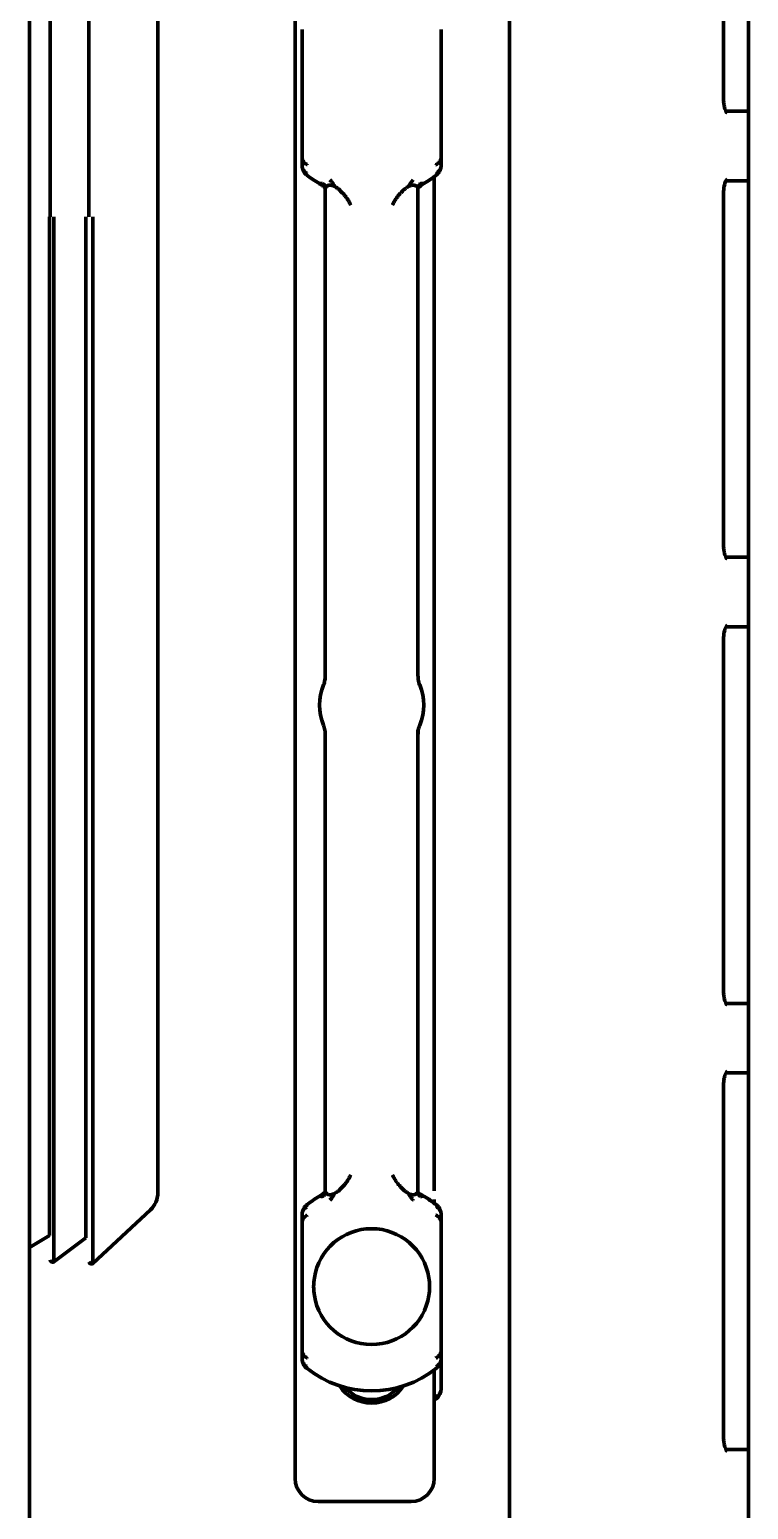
# Model space of a CAD drawing. Header units: inches. Extents: x 904 to 7172, y 213 to 5528.
# Drawn here: x 5380 to 5411, y 2131.8 to 2195.6 of the extents above; entities that cross this region are included whole.
import ezdxf

# ---------------------------------------------------------------- set-up
doc = ezdxf.new("R2010")
doc.units = ezdxf.units.IN

msp = doc.modelspace()

# ---------------------------------------------------------------- linework, layer by layer
at = {"linetype": 'Continuous', "lineweight": 70}
for p, q in [((5380.044, 3702.122), (5380.044, 2036.922)), ((5411.044, 2062.722), (5411.044, 3700.722)), ((5380.932, 3593.072), (5380.932, 2187.572)), ((5382.605, 3593.072), (5382.605, 2187.572)), ((5385.573, 2187.572), (5385.573, 3593.072)), ((5391.494, 2303.472), (5391.494, 2133.122)), ((5400.747, 2221.122), (5400.747, 2122.223)), ((5409.975, 2192.622), (5409.975, 2210.55)), ((5391.794, 2195.647), (5391.794, 2190.146)), ((5397.794, 2190.146), (5397.794, 2195.647)), ((5410.116, 2192.122), (5411.044, 2192.122)), ((5392.04, 2189.426), (5391.997, 2189.371)), ((5397.591, 2189.371), (5397.548, 2189.426)), ((5392.794, 2188.817), (5392.794, 2167.572)), ((5396.794, 2188.818), (5396.749, 2188.87)), ((5396.794, 2167.747), (5396.794, 2188.817)), ((5397.494, 2189.296), (5397.494, 2145.531)), ((5411.044, 2189.122), (5410.078, 2189.122)), ((5409.975, 2173.372), (5409.975, 2188.622)), ((5380.899, 2143.6), (5380.899, 2187.572)), ((5381.092, 2142.472), (5381.092, 2187.572)), ((5382.464, 2143.505), (5382.464, 2187.572)), ((5382.774, 2142.4), (5382.774, 2187.572)), ((5385.573, 2145.445), (5385.573, 2187.572)), ((5410.116, 2172.872), (5411.044, 2172.872)), ((5411.044, 2169.872), (5410.078, 2169.872)), ((5409.975, 2154.122), (5409.975, 2169.372)), ((5396.867, 2167.37), (5396.868, 2167.367)), ((5392.72, 2165.624), (5392.719, 2165.626)), ((5392.794, 2165.246), (5392.794, 2145.476)), ((5396.794, 2145.476), (5396.794, 2165.421)), ((5410.116, 2153.622), (5411.044, 2153.622)), ((5411.044, 2150.622), (5410.078, 2150.622)), ((5409.975, 2134.872), (5409.975, 2150.122)), ((5382.774, 2142.4), (5385.255, 2144.714)), ((5391.997, 2144.922), (5392.04, 2144.868)), ((5397.494, 2145.158), (5397.494, 2144.998)), ((5397.548, 2144.868), (5397.591, 2144.922)), ((5391.794, 2144.147), (5391.794, 2138.646)), ((5397.794, 2138.646), (5397.794, 2144.147)), ((5380.044, 2143.086), (5380.899, 2143.6)), ((5381.092, 2142.472), (5382.464, 2143.505)), ((5397.794, 2138.281), (5397.794, 2136.989)), ((5392.04, 2137.926), (5391.997, 2137.871)), ((5397.494, 2137.797), (5397.494, 2133.122)), ((5397.591, 2137.871), (5397.548, 2137.926)), ((5397.594, 2136.574), (5397.494, 2136.497)), ((5410.116, 2134.372), (5411.044, 2134.372)), ((5396.494, 2132.122), (5392.494, 2132.122))]:
    msp.add_line(p, q, dxfattribs=at)
for centre, radius, start, end in [((5394.794, 2192.897), 4.5, 231.57762, 240.00161), ((5394.794, 2192.897), 4.5, 299.99838, 308.43273), ((5394.794, 2166.497), 2.25, 157.23257, 202.76743), ((5394.794, 2166.497), 2.25, 337.23257, 22.76743), ((5384.573, 2145.445), 1, 313, 359.99961), ((5394.794, 2141.397), 4.5, 119.99839, 128.43252), ((5394.794, 2141.397), 4.5, 51.57673, 60.00161), ((5394.794, 2141.397), 2.5, 8.88512, 171.11488), ((5381.032, 2142.551), 0.1, 180.00039, 307), ((5382.705, 2142.473), 0.1, 180.00102, 313), ((5394.794, 2141.397), 2.5, 171.11488, 188.88512), ((5394.794, 2141.397), 2.5, 351.11488, 8.88512), ((5394.794, 2141.397), 2.5, 188.88512, 351.11488), ((5394.794, 2141.397), 4.5, 231.57763, 308.4734), ((5394.794, 2138.022), 1.65, 213.43781, 326.56219), ((5394.794, 2138.022), 1.5, 220.75313, 319.2525), ((5397.264, 2136.989), 0.53, 308.4745, 0), ((5392.494, 2133.122), 1, 180, 270), ((5396.494, 2133.122), 1, 270, 0)]:
    msp.add_arc(centre, radius, start, end, dxfattribs=at)
for centre, major_axis, ratio, start_param, end_param in [((5397.281, 2189.765), (0.312, -0.391), 0.212305, 6.282869, 6.783619), ((5397.782, 2187.715), (1.342, 0.629), 0.999709, 1.654913, 1.870018), ((5391.806, 2146.579), (1.342, 0.629), 0.999709, 4.79652, 5.011624), ((5392.306, 2144.529), (-0.312, 0.391), 0.210527, 6.282797, 6.783546), ((5397.281, 2138.265), (0.312, -0.391), 0.212305, 0.000913, 0.500435)]:
    msp.add_ellipse(centre, major_axis=major_axis, ratio=ratio, start_param=start_param, end_param=end_param, dxfattribs=at)
for points, knots in [([(5410.121, 2192.052), (5410.121, 2192.052), (5410.119, 2192.053), (5410.094, 2192.085), (5410.043, 2192.19), (5409.997, 2192.35), (5409.977, 2192.505), (5409.975, 2192.598), (5409.975, 2192.622)], [0, 0, 0, 0, 0.064595, 0.272965, 0.480399, 0.692617, 0.92171, 1, 1, 1, 1]), ([(5391.794, 2190.146), (5391.794, 2190.143), (5391.794, 2190.138), (5391.794, 2190.129), (5391.795, 2190.121), (5391.796, 2190.113), (5391.797, 2190.105), (5391.798, 2190.097), (5391.799, 2190.089), (5391.801, 2190.081), (5391.802, 2190.074), (5391.804, 2190.067), (5391.806, 2190.06), (5391.808, 2190.053), (5391.81, 2190.046), (5391.812, 2190.04), (5391.815, 2190.033), (5391.817, 2190.027), (5391.82, 2190.021), (5391.822, 2190.015), (5391.825, 2190.009), (5391.828, 2190.003), (5391.83, 2189.998), (5391.833, 2189.993), (5391.836, 2189.988), (5391.839, 2189.983), (5391.841, 2189.978), (5391.844, 2189.973), (5391.847, 2189.969), (5391.85, 2189.964), (5391.856, 2189.956), (5391.864, 2189.943), (5391.877, 2189.927), (5391.891, 2189.912), (5391.905, 2189.897), (5391.92, 2189.883), (5391.935, 2189.87), (5391.951, 2189.857), (5391.967, 2189.845), (5391.984, 2189.834), (5392.001, 2189.824), (5392.012, 2189.817), (5392.018, 2189.814)], [0, 0, 0, 0, 0.022173, 0.043991, 0.065453, 0.086557, 0.107303, 0.127691, 0.147719, 0.167387, 0.186695, 0.205643, 0.22423, 0.242456, 0.260322, 0.277827, 0.294972, 0.311756, 0.328181, 0.344246, 0.359953, 0.375301, 0.390291, 0.404923, 0.4192, 0.43312, 0.446685, 0.459895, 0.472752, 0.485256, 0.497408, 0.546852, 0.595521, 0.643418, 0.690552, 0.736929, 0.78256, 0.827458, 0.871634, 0.915106, 0.957888, 1, 1, 1, 1]), ([(5397.57, 2189.814), (5397.573, 2189.816), (5397.579, 2189.819), (5397.588, 2189.825), (5397.598, 2189.83), (5397.607, 2189.836), (5397.616, 2189.842), (5397.625, 2189.849), (5397.634, 2189.855), (5397.643, 2189.862), (5397.652, 2189.869), (5397.66, 2189.876), (5397.668, 2189.884), (5397.677, 2189.891), (5397.685, 2189.899), (5397.693, 2189.907), (5397.7, 2189.915), (5397.708, 2189.924), (5397.715, 2189.933), (5397.722, 2189.942), (5397.729, 2189.951), (5397.735, 2189.96), (5397.741, 2189.969), (5397.747, 2189.979), (5397.753, 2189.989), (5397.758, 2190), (5397.764, 2190.011), (5397.769, 2190.024), (5397.774, 2190.037), (5397.779, 2190.05), (5397.783, 2190.065), (5397.787, 2190.08), (5397.79, 2190.095), (5397.792, 2190.112), (5397.793, 2190.129), (5397.794, 2190.14), (5397.794, 2190.146)], [0, 0, 0, 0, 0.023097, 0.046394, 0.069896, 0.093605, 0.117525, 0.141657, 0.166005, 0.190571, 0.215357, 0.240367, 0.265601, 0.291061, 0.31675, 0.342669, 0.36882, 0.395202, 0.421819, 0.44867, 0.475757, 0.503079, 0.528612, 0.55566, 0.584227, 0.614322, 0.645949, 0.679115, 0.713822, 0.750074, 0.787873, 0.827217, 0.868107, 0.910538, 0.954505, 1, 1, 1, 1]), ([(5391.994, 2189.452), (5391.991, 2189.454), (5391.985, 2189.458), (5391.976, 2189.464), (5391.967, 2189.471), (5391.958, 2189.477), (5391.95, 2189.484), (5391.941, 2189.491), (5391.933, 2189.499), (5391.925, 2189.506), (5391.917, 2189.514), (5391.909, 2189.522), (5391.901, 2189.53), (5391.893, 2189.538), (5391.886, 2189.547), (5391.879, 2189.556), (5391.872, 2189.565), (5391.865, 2189.574), (5391.858, 2189.584), (5391.852, 2189.593), (5391.846, 2189.603), (5391.84, 2189.613), (5391.835, 2189.623), (5391.83, 2189.634), (5391.824, 2189.646), (5391.819, 2189.658), (5391.814, 2189.672), (5391.809, 2189.686), (5391.805, 2189.701), (5391.801, 2189.717), (5391.798, 2189.734), (5391.796, 2189.751), (5391.794, 2189.77), (5391.794, 2189.782), (5391.794, 2189.789)], [0, 0, 0, 0, 0.024357, 0.048944, 0.073762, 0.098812, 0.124097, 0.149618, 0.175376, 0.201372, 0.227608, 0.254084, 0.280802, 0.307763, 0.334967, 0.362415, 0.390108, 0.418047, 0.446232, 0.474663, 0.503341, 0.530292, 0.559107, 0.58979, 0.622347, 0.65678, 0.693093, 0.731289, 0.771368, 0.813332, 0.857179, 0.902909, 0.950518, 1, 1, 1, 1]), ([(5391.794, 2189.789), (5391.794, 2189.785), (5391.794, 2189.778), (5391.794, 2189.767), (5391.795, 2189.757), (5391.796, 2189.746), (5391.797, 2189.737), (5391.798, 2189.727), (5391.799, 2189.717), (5391.8, 2189.708), (5391.802, 2189.699), (5391.803, 2189.691), (5391.805, 2189.682), (5391.807, 2189.674), (5391.808, 2189.666), (5391.81, 2189.658), (5391.812, 2189.651), (5391.814, 2189.644), (5391.816, 2189.637), (5391.818, 2189.63), (5391.82, 2189.624), (5391.822, 2189.618), (5391.824, 2189.612), (5391.827, 2189.606), (5391.829, 2189.601), (5391.831, 2189.595), (5391.833, 2189.591), (5391.834, 2189.586), (5391.836, 2189.581), (5391.838, 2189.577), (5391.84, 2189.573), (5391.842, 2189.569), (5391.843, 2189.566), (5391.845, 2189.562), (5391.85, 2189.552), (5391.858, 2189.536), (5391.871, 2189.513), (5391.885, 2189.492), (5391.899, 2189.472), (5391.914, 2189.452), (5391.93, 2189.434), (5391.946, 2189.417), (5391.962, 2189.401), (5391.978, 2189.386), (5391.99, 2189.377), (5391.995, 2189.373)], [0, 0, 0, 0, 0.022861, 0.045236, 0.067124, 0.088524, 0.109435, 0.129858, 0.149791, 0.169234, 0.188188, 0.206651, 0.224624, 0.242107, 0.259099, 0.2756, 0.291611, 0.307132, 0.322162, 0.336702, 0.350753, 0.364313, 0.377385, 0.389967, 0.40206, 0.413664, 0.42478, 0.435408, 0.445548, 0.455201, 0.464367, 0.473045, 0.481238, 0.488944, 0.496164, 0.551428, 0.605599, 0.65868, 0.71067, 0.761575, 0.811397, 0.860144, 0.907821, 0.954437, 1, 1, 1, 1]), ([(5397.592, 2189.373), (5397.595, 2189.375), (5397.602, 2189.38), (5397.611, 2189.388), (5397.62, 2189.396), (5397.629, 2189.405), (5397.638, 2189.414), (5397.647, 2189.423), (5397.656, 2189.432), (5397.665, 2189.442), (5397.673, 2189.452), (5397.682, 2189.463), (5397.69, 2189.474), (5397.698, 2189.485), (5397.706, 2189.496), (5397.713, 2189.508), (5397.721, 2189.52), (5397.728, 2189.533), (5397.735, 2189.546), (5397.74, 2189.557), (5397.744, 2189.566), (5397.748, 2189.574), (5397.752, 2189.582), (5397.756, 2189.593), (5397.76, 2189.604), (5397.765, 2189.616), (5397.769, 2189.63), (5397.774, 2189.645), (5397.778, 2189.662), (5397.782, 2189.68), (5397.786, 2189.699), (5397.789, 2189.719), (5397.792, 2189.741), (5397.793, 2189.765), (5397.794, 2189.781), (5397.794, 2189.789)], [0, 0, 0, 0, 0.025091, 0.050515, 0.076274, 0.10237, 0.128803, 0.155576, 0.182689, 0.210144, 0.23794, 0.266081, 0.294565, 0.323394, 0.352569, 0.382089, 0.411955, 0.442168, 0.472727, 0.503631, 0.518597, 0.53614, 0.556265, 0.578974, 0.604272, 0.632161, 0.662644, 0.695723, 0.731402, 0.76968, 0.810557, 0.854032, 0.900101, 0.948759, 1, 1, 1, 1]), ([(5397.794, 2189.789), (5397.794, 2189.786), (5397.794, 2189.779), (5397.793, 2189.77), (5397.793, 2189.761), (5397.792, 2189.752), (5397.791, 2189.743), (5397.789, 2189.734), (5397.788, 2189.726), (5397.786, 2189.718), (5397.785, 2189.709), (5397.783, 2189.702), (5397.781, 2189.694), (5397.778, 2189.687), (5397.776, 2189.679), (5397.774, 2189.672), (5397.771, 2189.665), (5397.769, 2189.659), (5397.766, 2189.652), (5397.764, 2189.646), (5397.761, 2189.64), (5397.758, 2189.634), (5397.755, 2189.629), (5397.753, 2189.623), (5397.75, 2189.618), (5397.747, 2189.613), (5397.744, 2189.608), (5397.739, 2189.598), (5397.73, 2189.585), (5397.718, 2189.567), (5397.704, 2189.55), (5397.69, 2189.533), (5397.675, 2189.518), (5397.66, 2189.503), (5397.644, 2189.489), (5397.628, 2189.476), (5397.611, 2189.464), (5397.599, 2189.456), (5397.594, 2189.452)], [0, 0, 0, 0, 0.024705, 0.048964, 0.072776, 0.096141, 0.119058, 0.141528, 0.163548, 0.18512, 0.206243, 0.226917, 0.247142, 0.266918, 0.286245, 0.305124, 0.323553, 0.341535, 0.359068, 0.376155, 0.392794, 0.408986, 0.424732, 0.440033, 0.454888, 0.469299, 0.483266, 0.49679, 0.550956, 0.604255, 0.656687, 0.708259, 0.758975, 0.808843, 0.85787, 0.906065, 0.953438, 1, 1, 1, 1]), ([(5392.68, 2189.003), (5392.668, 2189.002), (5392.646, 2189.001), (5392.619, 2189.001), (5392.598, 2189), (5392.581, 2189), (5392.568, 2188.999), (5392.558, 2188.999), (5392.551, 2188.999), (5392.546, 2188.999), (5392.544, 2188.999), (5392.544, 2189)], [0, 0, 0, 0, 0.111111, 0.222222, 0.333333, 0.444444, 0.555555, 0.666666, 0.777777, 0.888888, 1, 1, 1, 1]), ([(5392.544, 2189), (5392.544, 2188.999), (5392.545, 2188.999), (5392.545, 2188.999), (5392.546, 2188.998)], [0, 0, 0, 0, 0.799483, 1, 1, 1, 1]), ([(5393.215, 2188.867), (5393.176, 2188.889), (5393.137, 2188.906), (5393.089, 2188.919), (5393.079, 2188.922), (5393.06, 2188.926), (5393.051, 2188.927), (5393.024, 2188.931), (5393.006, 2188.932), (5392.98, 2188.932), (5392.972, 2188.931), (5392.956, 2188.929), (5392.949, 2188.928), (5392.926, 2188.924), (5392.913, 2188.92), (5392.894, 2188.912), (5392.888, 2188.909), (5392.876, 2188.902), (5392.86, 2188.892), (5392.846, 2188.879), (5392.838, 2188.87)], [0, 0, 0, 0, 0.25, 0.25, 0.3125, 0.3125, 0.375, 0.375, 0.5, 0.5, 0.5625, 0.5625, 0.625, 0.625, 0.75, 0.75, 0.8125, 0.8125, 0.875, 1, 1, 1, 1]), ([(5396.749, 2188.87), (5396.733, 2188.888), (5396.713, 2188.903), (5396.682, 2188.917), (5396.675, 2188.919), (5396.661, 2188.923), (5396.654, 2188.925), (5396.632, 2188.93), (5396.616, 2188.931), (5396.591, 2188.932), (5396.582, 2188.932), (5396.564, 2188.931), (5396.555, 2188.93), (5396.528, 2188.926), (5396.509, 2188.922), (5396.48, 2188.914), (5396.47, 2188.911), (5396.451, 2188.904), (5396.441, 2188.9), (5396.411, 2188.888), (5396.392, 2188.878), (5396.372, 2188.867)], [0, 0, 0, 0, 0.25, 0.25, 0.3125, 0.3125, 0.375, 0.375, 0.5, 0.5, 0.5625, 0.5625, 0.625, 0.625, 0.75, 0.75, 0.8125, 0.8125, 0.875, 0.875, 1, 1, 1, 1]), ([(5397.044, 2189), (5397.044, 2189), (5397.044, 2189), (5397.043, 2188.999), (5397.043, 2188.999), (5397.042, 2188.999), (5397.037, 2188.999), (5397.029, 2188.999), (5397.017, 2188.999), (5397.001, 2189), (5396.978, 2189), (5396.949, 2189.001), (5396.923, 2189.002), (5396.908, 2189.003), (5396.908, 2189.003), (5396.908, 2189.003)], [0, 0, 0, 0, 0.000001, 0.000001, 0.000001, 0.125, 0.25, 0.375, 0.5, 0.625, 0.749999, 0.874999, 0.999999, 0.999999, 1, 1, 1, 1]), ([(5409.975, 2188.622), (5409.976, 2188.698), (5409.986, 2188.84), (5410.031, 2189.024), (5410.086, 2189.147), (5410.117, 2189.188), (5410.121, 2189.192), (5410.121, 2189.192)], [0, 0, 0, 0, 0.239269, 0.485113, 0.691034, 0.916821, 1, 1, 1, 1]), ([(5410.121, 2172.802), (5410.121, 2172.802), (5410.119, 2172.803), (5410.094, 2172.835), (5410.043, 2172.94), (5409.997, 2173.1), (5409.977, 2173.255), (5409.975, 2173.348), (5409.975, 2173.372)], [0, 0, 0, 0, 0.064595, 0.272965, 0.480399, 0.692617, 0.92171, 1, 1, 1, 1]), ([(5409.975, 2169.372), (5409.976, 2169.448), (5409.986, 2169.59), (5410.031, 2169.774), (5410.086, 2169.897), (5410.117, 2169.938), (5410.121, 2169.942), (5410.121, 2169.942)], [0, 0, 0, 0, 0.239269, 0.485113, 0.691034, 0.916821, 1, 1, 1, 1]), ([(5392.79, 2167.747), (5392.792, 2167.716), (5392.792, 2167.64), (5392.773, 2167.533), (5392.748, 2167.443), (5392.73, 2167.394), (5392.721, 2167.371), (5392.718, 2167.366), (5392.718, 2167.364), (5392.717, 2167.363), (5392.717, 2167.362), (5392.716, 2167.361), (5392.717, 2167.362), (5392.718, 2167.366), (5392.719, 2167.368)], [0, 0, 0, 0, 0.192641, 0.46939, 0.660242, 0.766372, 0.796104, 0.80381, 0.809134, 0.815266, 0.825483, 0.848577, 0.923342, 1, 1, 1, 1]), ([(5396.867, 2167.37), (5396.867, 2167.371), (5396.855, 2167.401), (5396.811, 2167.526), (5396.795, 2167.65), (5396.796, 2167.748)], [0, 0, 0, 0, 0.009299, 0.261296, 1, 1, 1, 1]), ([(5392.72, 2165.623), (5392.721, 2165.622), (5392.732, 2165.595), (5392.77, 2165.484), (5392.799, 2165.358), (5392.791, 2165.261), (5392.789, 2165.246)], [0, 0, 0, 0, 0.009262, 0.246774, 0.884162, 1, 1, 1, 1]), ([(5396.797, 2165.246), (5396.796, 2165.278), (5396.796, 2165.355), (5396.815, 2165.461), (5396.84, 2165.551), (5396.858, 2165.6), (5396.867, 2165.622), (5396.869, 2165.628), (5396.87, 2165.63), (5396.871, 2165.631), (5396.871, 2165.632), (5396.871, 2165.632), (5396.871, 2165.631), (5396.869, 2165.628), (5396.868, 2165.625)], [0, 0, 0, 0, 0.194649, 0.470857, 0.661147, 0.766771, 0.796187, 0.803844, 0.809152, 0.815288, 0.825535, 0.848758, 0.924174, 1, 1, 1, 1]), ([(5410.121, 2153.552), (5410.121, 2153.552), (5410.119, 2153.553), (5410.094, 2153.585), (5410.043, 2153.69), (5409.997, 2153.85), (5409.977, 2154.005), (5409.975, 2154.098), (5409.975, 2154.122)], [0, 0, 0, 0, 0.064595, 0.272965, 0.480399, 0.692617, 0.92171, 1, 1, 1, 1]), ([(5409.975, 2150.122), (5409.976, 2150.198), (5409.986, 2150.34), (5410.031, 2150.524), (5410.086, 2150.647), (5410.117, 2150.688), (5410.121, 2150.692), (5410.121, 2150.692)], [0, 0, 0, 0, 0.239269, 0.485113, 0.691034, 0.916821, 1, 1, 1, 1]), ([(5392.544, 2145.294), (5392.544, 2145.294), (5392.544, 2145.294), (5392.544, 2145.294), (5392.544, 2145.294), (5392.545, 2145.294), (5392.55, 2145.294), (5392.559, 2145.294), (5392.57, 2145.294), (5392.587, 2145.294), (5392.609, 2145.293), (5392.639, 2145.292), (5392.665, 2145.291), (5392.68, 2145.291)], [0, 0, 0, 0, 0.000002, 0.000002, 0.000002, 0.125002, 0.250001, 0.375001, 0.500001, 0.625001, 0.75, 0.875, 1, 1, 1, 1]), ([(5392.838, 2145.424), (5392.854, 2145.405), (5392.874, 2145.39), (5392.906, 2145.377), (5392.913, 2145.374), (5392.926, 2145.37), (5392.934, 2145.368), (5392.956, 2145.364), (5392.972, 2145.362), (5392.997, 2145.362), (5393.005, 2145.362), (5393.023, 2145.363), (5393.032, 2145.364), (5393.06, 2145.367), (5393.079, 2145.371), (5393.107, 2145.379), (5393.117, 2145.383), (5393.137, 2145.389), (5393.147, 2145.393), (5393.176, 2145.406), (5393.196, 2145.415), (5393.215, 2145.426)], [0, 0, 0, 0, 0.25, 0.25, 0.3125, 0.3125, 0.375, 0.375, 0.5, 0.5, 0.5625, 0.5625, 0.625, 0.625, 0.75, 0.75, 0.8125, 0.8125, 0.875, 0.875, 1, 1, 1, 1]), ([(5396.372, 2145.426), (5396.411, 2145.404), (5396.45, 2145.388), (5396.499, 2145.374), (5396.509, 2145.372), (5396.527, 2145.368), (5396.537, 2145.366), (5396.564, 2145.362), (5396.582, 2145.361), (5396.607, 2145.362), (5396.615, 2145.362), (5396.631, 2145.364), (5396.639, 2145.365), (5396.661, 2145.37), (5396.675, 2145.374), (5396.694, 2145.382), (5396.7, 2145.385), (5396.711, 2145.391), (5396.728, 2145.402), (5396.741, 2145.414), (5396.749, 2145.424)], [0, 0, 0, 0, 0.25, 0.25, 0.3125, 0.3125, 0.375, 0.375, 0.5, 0.5, 0.5625, 0.5625, 0.625, 0.625, 0.75, 0.75, 0.8125, 0.8125, 0.875, 1, 1, 1, 1]), ([(5396.749, 2145.424), (5396.755, 2145.431), (5396.765, 2145.443), (5396.777, 2145.457), (5396.784, 2145.466), (5396.789, 2145.472), (5396.792, 2145.475), (5396.793, 2145.475), (5396.794, 2145.475)], [0, 0, 0, 0, 0.166664, 0.333327, 0.499991, 0.666654, 0.833318, 1, 1, 1, 1]), ([(5396.908, 2145.291), (5396.92, 2145.291), (5396.942, 2145.292), (5396.968, 2145.293), (5396.99, 2145.294), (5397.006, 2145.294), (5397.02, 2145.294), (5397.03, 2145.294), (5397.037, 2145.294), (5397.042, 2145.294), (5397.044, 2145.294), (5397.044, 2145.294)], [0, 0, 0, 0, 0.111111, 0.222222, 0.333333, 0.444444, 0.555555, 0.666666, 0.777777, 0.888888, 1, 1, 1, 1]), ([(5397.044, 2145.294), (5397.043, 2145.294), (5397.043, 2145.295), (5397.042, 2145.295), (5397.042, 2145.295)], [0, 0, 0, 0, 0.799482, 1, 1, 1, 1]), ([(5391.996, 2144.921), (5391.992, 2144.918), (5391.986, 2144.913), (5391.977, 2144.905), (5391.968, 2144.897), (5391.958, 2144.889), (5391.949, 2144.88), (5391.94, 2144.871), (5391.932, 2144.861), (5391.923, 2144.851), (5391.914, 2144.841), (5391.906, 2144.831), (5391.898, 2144.82), (5391.89, 2144.809), (5391.882, 2144.797), (5391.874, 2144.785), (5391.867, 2144.773), (5391.86, 2144.76), (5391.853, 2144.748), (5391.847, 2144.736), (5391.843, 2144.727), (5391.839, 2144.719), (5391.835, 2144.709), (5391.831, 2144.699), (5391.826, 2144.687), (5391.822, 2144.674), (5391.817, 2144.66), (5391.813, 2144.645), (5391.809, 2144.629), (5391.805, 2144.611), (5391.801, 2144.592), (5391.798, 2144.572), (5391.796, 2144.551), (5391.794, 2144.528), (5391.794, 2144.513), (5391.794, 2144.505)], [0, 0, 0, 0, 0.025171, 0.050666, 0.076486, 0.102633, 0.129109, 0.155914, 0.18305, 0.210518, 0.238318, 0.266453, 0.294923, 0.323728, 0.352869, 0.382347, 0.412161, 0.442313, 0.472802, 0.503628, 0.520183, 0.539089, 0.56035, 0.583969, 0.609949, 0.638294, 0.669006, 0.702086, 0.737538, 0.775362, 0.815557, 0.858122, 0.903055, 0.950349, 1, 1, 1, 1]), ([(5391.794, 2144.505), (5391.794, 2144.508), (5391.794, 2144.514), (5391.794, 2144.524), (5391.795, 2144.533), (5391.796, 2144.542), (5391.797, 2144.551), (5391.798, 2144.56), (5391.8, 2144.568), (5391.801, 2144.577), (5391.803, 2144.585), (5391.805, 2144.593), (5391.807, 2144.6), (5391.809, 2144.608), (5391.812, 2144.615), (5391.814, 2144.622), (5391.817, 2144.629), (5391.819, 2144.635), (5391.822, 2144.642), (5391.824, 2144.648), (5391.827, 2144.654), (5391.83, 2144.66), (5391.832, 2144.665), (5391.835, 2144.671), (5391.838, 2144.676), (5391.841, 2144.681), (5391.843, 2144.686), (5391.849, 2144.695), (5391.858, 2144.709), (5391.87, 2144.727), (5391.884, 2144.744), (5391.898, 2144.76), (5391.912, 2144.776), (5391.928, 2144.791), (5391.944, 2144.804), (5391.96, 2144.817), (5391.977, 2144.83), (5391.988, 2144.837), (5391.994, 2144.841)], [0, 0, 0, 0, 0.024973, 0.049479, 0.073516, 0.097084, 0.120183, 0.142811, 0.16497, 0.186657, 0.207874, 0.228619, 0.248894, 0.268697, 0.28803, 0.306892, 0.325284, 0.343205, 0.360656, 0.377639, 0.394152, 0.410196, 0.425772, 0.440881, 0.455523, 0.469698, 0.483407, 0.496651, 0.550923, 0.604307, 0.656806, 0.708423, 0.759165, 0.809037, 0.858048, 0.906205, 0.953519, 1, 1, 1, 1]), ([(5397.794, 2144.505), (5397.794, 2144.508), (5397.794, 2144.516), (5397.793, 2144.526), (5397.793, 2144.537), (5397.792, 2144.547), (5397.791, 2144.557), (5397.79, 2144.567), (5397.789, 2144.576), (5397.787, 2144.585), (5397.786, 2144.594), (5397.784, 2144.603), (5397.783, 2144.611), (5397.781, 2144.62), (5397.779, 2144.628), (5397.777, 2144.635), (5397.775, 2144.643), (5397.773, 2144.65), (5397.771, 2144.657), (5397.769, 2144.663), (5397.767, 2144.67), (5397.765, 2144.676), (5397.763, 2144.682), (5397.761, 2144.687), (5397.759, 2144.693), (5397.757, 2144.698), (5397.755, 2144.703), (5397.753, 2144.708), (5397.751, 2144.712), (5397.749, 2144.716), (5397.748, 2144.72), (5397.746, 2144.724), (5397.744, 2144.728), (5397.743, 2144.731), (5397.738, 2144.741), (5397.73, 2144.758), (5397.717, 2144.78), (5397.703, 2144.802), (5397.689, 2144.822), (5397.673, 2144.841), (5397.658, 2144.859), (5397.642, 2144.876), (5397.626, 2144.892), (5397.609, 2144.907), (5397.598, 2144.916), (5397.592, 2144.921)], [0, 0, 0, 0, 0.022871, 0.045255, 0.067151, 0.088558, 0.109477, 0.129906, 0.149846, 0.169295, 0.188253, 0.206721, 0.224697, 0.242183, 0.259177, 0.27568, 0.291693, 0.307214, 0.322245, 0.336784, 0.350834, 0.364392, 0.377461, 0.39004, 0.40213, 0.41373, 0.424842, 0.435464, 0.445599, 0.455245, 0.464404, 0.473075, 0.481259, 0.488956, 0.496167, 0.551431, 0.605603, 0.658683, 0.710673, 0.761578, 0.8114, 0.860146, 0.907823, 0.954438, 1, 1, 1, 1]), ([(5397.594, 2144.841), (5397.597, 2144.839), (5397.603, 2144.835), (5397.612, 2144.829), (5397.621, 2144.823), (5397.629, 2144.816), (5397.638, 2144.809), (5397.646, 2144.802), (5397.655, 2144.795), (5397.663, 2144.787), (5397.671, 2144.78), (5397.679, 2144.772), (5397.687, 2144.764), (5397.694, 2144.755), (5397.702, 2144.747), (5397.709, 2144.738), (5397.716, 2144.729), (5397.723, 2144.719), (5397.729, 2144.71), (5397.736, 2144.7), (5397.742, 2144.69), (5397.747, 2144.681), (5397.753, 2144.67), (5397.758, 2144.659), (5397.763, 2144.648), (5397.769, 2144.635), (5397.774, 2144.622), (5397.778, 2144.607), (5397.783, 2144.592), (5397.786, 2144.576), (5397.789, 2144.56), (5397.792, 2144.542), (5397.793, 2144.524), (5397.794, 2144.511), (5397.794, 2144.505)], [0, 0, 0, 0, 0.024355, 0.04894, 0.073756, 0.098805, 0.124087, 0.149606, 0.175361, 0.201355, 0.227588, 0.254061, 0.280776, 0.307734, 0.334935, 0.36238, 0.39007, 0.418005, 0.446186, 0.474613, 0.503287, 0.530252, 0.559079, 0.589773, 0.622339, 0.65678, 0.693098, 0.731298, 0.77138, 0.813344, 0.857191, 0.902919, 0.950523, 1, 1, 1, 1]), ([(5392.018, 2144.48), (5392.015, 2144.478), (5392.009, 2144.474), (5391.999, 2144.469), (5391.99, 2144.463), (5391.981, 2144.457), (5391.972, 2144.451), (5391.963, 2144.445), (5391.954, 2144.438), (5391.945, 2144.432), (5391.936, 2144.425), (5391.928, 2144.417), (5391.919, 2144.41), (5391.911, 2144.402), (5391.903, 2144.395), (5391.895, 2144.387), (5391.888, 2144.378), (5391.88, 2144.37), (5391.873, 2144.361), (5391.866, 2144.352), (5391.859, 2144.343), (5391.853, 2144.334), (5391.847, 2144.325), (5391.841, 2144.315), (5391.835, 2144.305), (5391.829, 2144.294), (5391.824, 2144.282), (5391.819, 2144.27), (5391.813, 2144.257), (5391.809, 2144.243), (5391.805, 2144.229), (5391.801, 2144.214), (5391.798, 2144.198), (5391.796, 2144.182), (5391.794, 2144.165), (5391.794, 2144.153), (5391.794, 2144.147)], [0, 0, 0, 0, 0.023051, 0.046302, 0.069757, 0.093418, 0.117289, 0.141371, 0.165669, 0.190184, 0.214918, 0.239874, 0.265054, 0.29046, 0.316093, 0.341956, 0.368049, 0.394373, 0.420931, 0.447722, 0.474747, 0.502007, 0.52759, 0.55469, 0.583315, 0.61347, 0.645164, 0.678399, 0.71318, 0.749511, 0.787392, 0.826825, 0.867806, 0.910333, 0.954401, 1, 1, 1, 1]), ([(5397.794, 2144.147), (5397.794, 2144.15), (5397.794, 2144.156), (5397.793, 2144.164), (5397.793, 2144.173), (5397.792, 2144.181), (5397.791, 2144.189), (5397.79, 2144.197), (5397.789, 2144.204), (5397.787, 2144.212), (5397.785, 2144.219), (5397.784, 2144.226), (5397.782, 2144.234), (5397.78, 2144.24), (5397.778, 2144.247), (5397.775, 2144.254), (5397.773, 2144.26), (5397.771, 2144.266), (5397.768, 2144.273), (5397.765, 2144.278), (5397.763, 2144.284), (5397.76, 2144.29), (5397.757, 2144.295), (5397.755, 2144.301), (5397.752, 2144.306), (5397.749, 2144.311), (5397.746, 2144.316), (5397.744, 2144.32), (5397.741, 2144.325), (5397.738, 2144.329), (5397.732, 2144.338), (5397.723, 2144.35), (5397.711, 2144.366), (5397.697, 2144.382), (5397.683, 2144.397), (5397.668, 2144.411), (5397.652, 2144.424), (5397.637, 2144.436), (5397.62, 2144.448), (5397.604, 2144.459), (5397.587, 2144.47), (5397.575, 2144.476), (5397.57, 2144.48)], [0, 0, 0, 0, 0.022145, 0.043936, 0.06537, 0.086448, 0.107169, 0.12753, 0.147533, 0.167177, 0.186461, 0.205385, 0.223948, 0.242152, 0.259995, 0.277478, 0.294602, 0.311365, 0.327769, 0.343815, 0.359501, 0.37483, 0.389801, 0.404416, 0.418674, 0.432577, 0.446125, 0.459319, 0.47216, 0.484648, 0.496785, 0.546297, 0.595032, 0.642993, 0.690188, 0.736624, 0.782312, 0.827263, 0.871492, 0.915013, 0.957843, 1, 1, 1, 1]), ([(5391.794, 2138.646), (5391.794, 2138.643), (5391.794, 2138.638), (5391.794, 2138.629), (5391.795, 2138.621), (5391.796, 2138.613), (5391.797, 2138.605), (5391.798, 2138.597), (5391.799, 2138.589), (5391.801, 2138.581), (5391.802, 2138.574), (5391.804, 2138.567), (5391.806, 2138.56), (5391.808, 2138.553), (5391.81, 2138.546), (5391.812, 2138.54), (5391.815, 2138.533), (5391.817, 2138.527), (5391.82, 2138.521), (5391.822, 2138.515), (5391.825, 2138.509), (5391.828, 2138.503), (5391.83, 2138.498), (5391.833, 2138.493), (5391.836, 2138.488), (5391.839, 2138.483), (5391.841, 2138.478), (5391.844, 2138.473), (5391.847, 2138.469), (5391.85, 2138.464), (5391.856, 2138.456), (5391.864, 2138.443), (5391.877, 2138.427), (5391.891, 2138.412), (5391.905, 2138.397), (5391.92, 2138.383), (5391.935, 2138.37), (5391.951, 2138.357), (5391.967, 2138.345), (5391.984, 2138.334), (5392.001, 2138.324), (5392.012, 2138.317), (5392.018, 2138.314)], [0, 0, 0, 0, 0.022174, 0.043992, 0.065454, 0.086559, 0.107306, 0.127693, 0.147722, 0.16739, 0.186699, 0.205647, 0.224234, 0.24246, 0.260326, 0.277831, 0.294975, 0.31176, 0.328185, 0.34425, 0.359956, 0.375304, 0.390294, 0.404926, 0.419202, 0.433122, 0.446686, 0.459896, 0.472753, 0.485256, 0.497408, 0.546852, 0.595521, 0.643419, 0.690553, 0.736931, 0.782562, 0.827459, 0.871636, 0.915107, 0.957889, 1, 1, 1, 1]), ([(5391.994, 2137.952), (5391.991, 2137.954), (5391.985, 2137.958), (5391.976, 2137.964), (5391.967, 2137.971), (5391.958, 2137.977), (5391.95, 2137.984), (5391.941, 2137.991), (5391.933, 2137.999), (5391.925, 2138.006), (5391.917, 2138.014), (5391.909, 2138.022), (5391.901, 2138.03), (5391.893, 2138.038), (5391.886, 2138.047), (5391.879, 2138.056), (5391.872, 2138.065), (5391.865, 2138.074), (5391.858, 2138.084), (5391.852, 2138.093), (5391.846, 2138.103), (5391.84, 2138.113), (5391.835, 2138.123), (5391.83, 2138.134), (5391.824, 2138.146), (5391.819, 2138.158), (5391.814, 2138.172), (5391.809, 2138.186), (5391.805, 2138.201), (5391.801, 2138.217), (5391.798, 2138.234), (5391.796, 2138.251), (5391.794, 2138.27), (5391.794, 2138.282), (5391.794, 2138.289)], [0, 0, 0, 0, 0.024357, 0.048944, 0.073762, 0.098813, 0.124098, 0.149618, 0.175376, 0.201372, 0.227608, 0.254084, 0.280802, 0.307763, 0.334967, 0.362416, 0.390109, 0.418048, 0.446233, 0.474664, 0.503341, 0.530295, 0.559113, 0.589798, 0.622356, 0.65679, 0.693104, 0.731299, 0.771378, 0.813341, 0.857187, 0.902915, 0.950521, 1, 1, 1, 1]), ([(5391.794, 2138.289), (5391.794, 2138.285), (5391.794, 2138.278), (5391.794, 2138.267), (5391.795, 2138.257), (5391.796, 2138.246), (5391.797, 2138.237), (5391.798, 2138.227), (5391.799, 2138.217), (5391.8, 2138.208), (5391.802, 2138.199), (5391.803, 2138.19), (5391.805, 2138.182), (5391.807, 2138.174), (5391.808, 2138.166), (5391.81, 2138.158), (5391.812, 2138.151), (5391.814, 2138.144), (5391.816, 2138.137), (5391.818, 2138.13), (5391.82, 2138.124), (5391.822, 2138.118), (5391.824, 2138.112), (5391.827, 2138.106), (5391.829, 2138.101), (5391.831, 2138.095), (5391.833, 2138.091), (5391.834, 2138.086), (5391.836, 2138.081), (5391.838, 2138.077), (5391.84, 2138.073), (5391.842, 2138.069), (5391.843, 2138.066), (5391.845, 2138.062), (5391.85, 2138.052), (5391.858, 2138.036), (5391.871, 2138.013), (5391.885, 2137.992), (5391.899, 2137.972), (5391.914, 2137.952), (5391.93, 2137.934), (5391.946, 2137.917), (5391.962, 2137.901), (5391.978, 2137.886), (5391.99, 2137.877), (5391.995, 2137.873)], [0, 0, 0, 0, 0.022864, 0.045241, 0.067131, 0.088533, 0.109447, 0.129871, 0.149806, 0.169251, 0.188206, 0.20667, 0.224644, 0.242128, 0.25912, 0.275622, 0.291634, 0.307154, 0.322185, 0.336725, 0.350775, 0.364335, 0.377406, 0.389987, 0.402079, 0.413682, 0.424797, 0.435423, 0.445562, 0.455213, 0.464376, 0.473053, 0.481243, 0.488947, 0.496164, 0.551428, 0.605599, 0.65868, 0.71067, 0.761575, 0.811398, 0.860144, 0.907821, 0.954437, 1, 1, 1, 1]), ([(5397.57, 2138.314), (5397.573, 2138.316), (5397.579, 2138.319), (5397.588, 2138.325), (5397.598, 2138.33), (5397.607, 2138.336), (5397.616, 2138.342), (5397.625, 2138.349), (5397.634, 2138.355), (5397.643, 2138.362), (5397.652, 2138.369), (5397.66, 2138.376), (5397.668, 2138.384), (5397.677, 2138.391), (5397.685, 2138.399), (5397.693, 2138.407), (5397.7, 2138.415), (5397.708, 2138.424), (5397.715, 2138.433), (5397.722, 2138.442), (5397.729, 2138.451), (5397.735, 2138.46), (5397.741, 2138.469), (5397.747, 2138.479), (5397.753, 2138.489), (5397.758, 2138.5), (5397.764, 2138.511), (5397.769, 2138.524), (5397.774, 2138.537), (5397.779, 2138.55), (5397.783, 2138.565), (5397.787, 2138.58), (5397.79, 2138.595), (5397.792, 2138.612), (5397.793, 2138.629), (5397.794, 2138.64), (5397.794, 2138.646)], [0, 0, 0, 0, 0.023097, 0.046395, 0.069897, 0.093606, 0.117525, 0.141658, 0.166006, 0.190572, 0.215358, 0.240367, 0.265601, 0.291062, 0.316751, 0.34267, 0.36882, 0.395203, 0.421819, 0.44867, 0.475757, 0.503078, 0.528611, 0.555657, 0.584223, 0.614317, 0.645944, 0.679109, 0.713816, 0.750069, 0.787867, 0.827213, 0.868103, 0.910536, 0.954504, 1, 1, 1, 1]), ([(5397.593, 2137.874), (5397.597, 2137.876), (5397.603, 2137.881), (5397.612, 2137.889), (5397.621, 2137.897), (5397.63, 2137.906), (5397.639, 2137.915), (5397.648, 2137.924), (5397.657, 2137.933), (5397.665, 2137.943), (5397.674, 2137.953), (5397.682, 2137.963), (5397.69, 2137.974), (5397.698, 2137.985), (5397.706, 2137.997), (5397.714, 2138.009), (5397.721, 2138.021), (5397.728, 2138.033), (5397.735, 2138.046), (5397.74, 2138.057), (5397.744, 2138.066), (5397.748, 2138.074), (5397.752, 2138.082), (5397.756, 2138.093), (5397.76, 2138.104), (5397.765, 2138.116), (5397.769, 2138.13), (5397.774, 2138.145), (5397.778, 2138.162), (5397.782, 2138.18), (5397.786, 2138.199), (5397.789, 2138.219), (5397.792, 2138.241), (5397.793, 2138.265), (5397.794, 2138.281), (5397.794, 2138.289)], [0, 0, 0, 0, 0.025024, 0.050378, 0.076062, 0.102079, 0.128429, 0.155115, 0.182136, 0.209495, 0.237192, 0.265228, 0.293604, 0.32232, 0.351377, 0.380775, 0.410515, 0.440597, 0.47102, 0.501786, 0.516805, 0.534413, 0.554612, 0.577405, 0.602796, 0.630788, 0.661384, 0.694587, 0.730398, 0.768819, 0.809849, 0.853486, 0.899727, 0.948568, 1, 1, 1, 1]), ([(5397.794, 2138.289), (5397.794, 2138.286), (5397.794, 2138.279), (5397.793, 2138.27), (5397.793, 2138.261), (5397.792, 2138.252), (5397.791, 2138.243), (5397.789, 2138.234), (5397.788, 2138.226), (5397.786, 2138.218), (5397.785, 2138.209), (5397.783, 2138.202), (5397.781, 2138.194), (5397.778, 2138.187), (5397.776, 2138.179), (5397.774, 2138.172), (5397.771, 2138.165), (5397.769, 2138.159), (5397.766, 2138.152), (5397.764, 2138.146), (5397.761, 2138.14), (5397.758, 2138.134), (5397.755, 2138.129), (5397.753, 2138.123), (5397.75, 2138.118), (5397.747, 2138.113), (5397.744, 2138.108), (5397.739, 2138.098), (5397.73, 2138.085), (5397.718, 2138.067), (5397.704, 2138.05), (5397.69, 2138.033), (5397.675, 2138.018), (5397.66, 2138.003), (5397.644, 2137.989), (5397.628, 2137.976), (5397.611, 2137.964), (5397.599, 2137.956), (5397.594, 2137.952)], [0, 0, 0, 0, 0.024704, 0.048963, 0.072775, 0.09614, 0.119057, 0.141526, 0.163546, 0.185118, 0.206241, 0.226915, 0.24714, 0.266916, 0.286243, 0.305121, 0.323551, 0.341532, 0.359066, 0.376152, 0.392791, 0.408984, 0.42473, 0.440031, 0.454887, 0.469298, 0.483265, 0.496789, 0.550956, 0.604254, 0.656687, 0.708259, 0.758975, 0.808843, 0.857869, 0.906064, 0.953438, 1, 1, 1, 1]), ([(5397.594, 2136.652), (5397.597, 2136.654), (5397.603, 2136.658), (5397.612, 2136.665), (5397.621, 2136.671), (5397.629, 2136.678), (5397.638, 2136.684), (5397.646, 2136.691), (5397.655, 2136.699), (5397.663, 2136.706), (5397.671, 2136.714), (5397.679, 2136.722), (5397.687, 2136.73), (5397.694, 2136.738), (5397.702, 2136.747), (5397.709, 2136.756), (5397.716, 2136.765), (5397.723, 2136.774), (5397.729, 2136.784), (5397.736, 2136.793), (5397.742, 2136.803), (5397.747, 2136.813), (5397.753, 2136.823), (5397.758, 2136.834), (5397.763, 2136.846), (5397.769, 2136.858), (5397.774, 2136.872), (5397.778, 2136.886), (5397.783, 2136.901), (5397.786, 2136.917), (5397.789, 2136.934), (5397.792, 2136.951), (5397.793, 2136.97), (5397.794, 2136.982), (5397.794, 2136.989)], [0, 0, 0, 0, 0.024355, 0.04894, 0.073756, 0.098805, 0.124087, 0.149606, 0.175361, 0.201354, 0.227587, 0.254061, 0.280776, 0.307733, 0.334934, 0.362379, 0.390069, 0.418004, 0.446185, 0.474612, 0.503286, 0.530249, 0.559075, 0.589768, 0.622333, 0.656773, 0.693092, 0.731292, 0.771374, 0.813339, 0.857187, 0.902916, 0.950522, 1, 1, 1, 1]), ([(5410.121, 2134.302), (5410.121, 2134.302), (5410.119, 2134.303), (5410.094, 2134.335), (5410.043, 2134.44), (5409.997, 2134.6), (5409.977, 2134.755), (5409.975, 2134.848), (5409.975, 2134.872)], [0, 0, 0, 0, 0.064595, 0.272965, 0.480399, 0.692617, 0.92171, 1, 1, 1, 1])]:
    msp.add_open_spline(points, degree=3, knots=knots, dxfattribs=at)
for points in [[(5391.794, 2190.146), (5391.794, 2190.025), (5391.794, 2189.906), (5391.794, 2189.789)], [(5397.794, 2189.789), (5397.794, 2189.906), (5397.794, 2190.025), (5397.794, 2190.146)], [(5392.68, 2189.003), (5392.735, 2188.962), (5392.788, 2188.918), (5392.838, 2188.87)], [(5392.838, 2188.87), (5392.832, 2188.863), (5392.822, 2188.85), (5392.811, 2188.837), (5392.803, 2188.828), (5392.798, 2188.822), (5392.795, 2188.819), (5392.794, 2188.818), (5392.794, 2188.818)], [(5393.394, 2188.741), (5393.381, 2188.754), (5393.353, 2188.778), (5393.309, 2188.811), (5393.263, 2188.841), (5393.231, 2188.859), (5393.215, 2188.868)], [(5393.894, 2188.066), (5393.884, 2188.09), (5393.86, 2188.141), (5393.818, 2188.222), (5393.765, 2188.311), (5393.699, 2188.407), (5393.616, 2188.512), (5393.517, 2188.622), (5393.437, 2188.701), (5393.394, 2188.741)], [(5396.194, 2188.741), (5396.15, 2188.701), (5396.071, 2188.622), (5395.971, 2188.512), (5395.889, 2188.407), (5395.822, 2188.311), (5395.769, 2188.222), (5395.727, 2188.141), (5395.704, 2188.09), (5395.694, 2188.066)], [(5396.372, 2188.868), (5396.356, 2188.859), (5396.325, 2188.841), (5396.279, 2188.811), (5396.235, 2188.778), (5396.207, 2188.754), (5396.194, 2188.741)], [(5396.589, 2189.161), (5396.509, 2189.076), (5396.436, 2188.977), (5396.372, 2188.867)], [(5397.044, 2188.999), (5396.954, 2188.948), (5396.871, 2188.887), (5396.794, 2188.818)], [(5393.894, 2146.228), (5393.883, 2146.203), (5393.86, 2146.152), (5393.819, 2146.072), (5393.766, 2145.983), (5393.699, 2145.887), (5393.617, 2145.783), (5393.517, 2145.672), (5393.437, 2145.593), (5393.394, 2145.552)], [(5396.194, 2145.552), (5396.15, 2145.593), (5396.07, 2145.672), (5395.971, 2145.783), (5395.888, 2145.887), (5395.822, 2145.983), (5395.769, 2146.073), (5395.727, 2146.152), (5395.704, 2146.203), (5395.694, 2146.228)], [(5392.544, 2145.294), (5392.633, 2145.346), (5392.717, 2145.406), (5392.794, 2145.475)], [(5392.794, 2145.475), (5392.794, 2145.475), (5392.795, 2145.475), (5392.798, 2145.472), (5392.803, 2145.466), (5392.811, 2145.457), (5392.822, 2145.443), (5392.832, 2145.431), (5392.838, 2145.424)], [(5392.999, 2145.133), (5393.078, 2145.217), (5393.152, 2145.316), (5393.215, 2145.426)], [(5393.215, 2145.426), (5393.231, 2145.435), (5393.263, 2145.453), (5393.309, 2145.483), (5393.353, 2145.516), (5393.381, 2145.54), (5393.394, 2145.552)], [(5396.194, 2145.552), (5396.207, 2145.54), (5396.235, 2145.516), (5396.279, 2145.483), (5396.325, 2145.453), (5396.356, 2145.435), (5396.372, 2145.426)], [(5396.908, 2145.291), (5396.853, 2145.331), (5396.8, 2145.376), (5396.749, 2145.424)], [(5391.794, 2144.505), (5391.794, 2144.387), (5391.794, 2144.269), (5391.794, 2144.147)], [(5397.794, 2144.147), (5397.794, 2144.269), (5397.794, 2144.387), (5397.794, 2144.505)], [(5391.794, 2138.646), (5391.794, 2138.525), (5391.794, 2138.406), (5391.794, 2138.289)], [(5397.794, 2138.289), (5397.794, 2138.406), (5397.794, 2138.525), (5397.794, 2138.646)]]:
    msp.add_open_spline(points, degree=3, dxfattribs=at)
for points, weights in [([(5392.544, 2189), (5392.633, 2188.948), (5392.717, 2188.887), (5392.794, 2188.818)], [1.00266270954, 0.999112430153, 0.999112430153, 1.00266270954]), ([(5392.999, 2189.161), (5393.078, 2189.077), (5393.151, 2188.978), (5393.215, 2188.868)], [1.0519813924, 1.03075909864, 1.01603507857, 1.00780933218]), ([(5396.908, 2189.003), (5396.853, 2188.962), (5396.8, 2188.918), (5396.749, 2188.87)], [1.00266264298, 1.00023799031, 0.999469288309, 1.00035653698]), ([(5392.68, 2145.291), (5392.735, 2145.332), (5392.788, 2145.376), (5392.838, 2145.424)], [1.00266264298, 1.00023799031, 0.999469288309, 1.00035653698]), ([(5396.589, 2145.133), (5396.509, 2145.217), (5396.436, 2145.315), (5396.372, 2145.426)], [1.05198127797, 1.03075900917, 1.01603501308, 1.00780928969]), ([(5397.044, 2145.294), (5396.954, 2145.346), (5396.871, 2145.406), (5396.794, 2145.475)], [1.00266270954, 0.999112430153, 0.999112430153, 1.00266270954])]:
    msp.add_rational_spline(points, weights, degree=3, dxfattribs=at)

doc.saveas('drawing.dxf')
